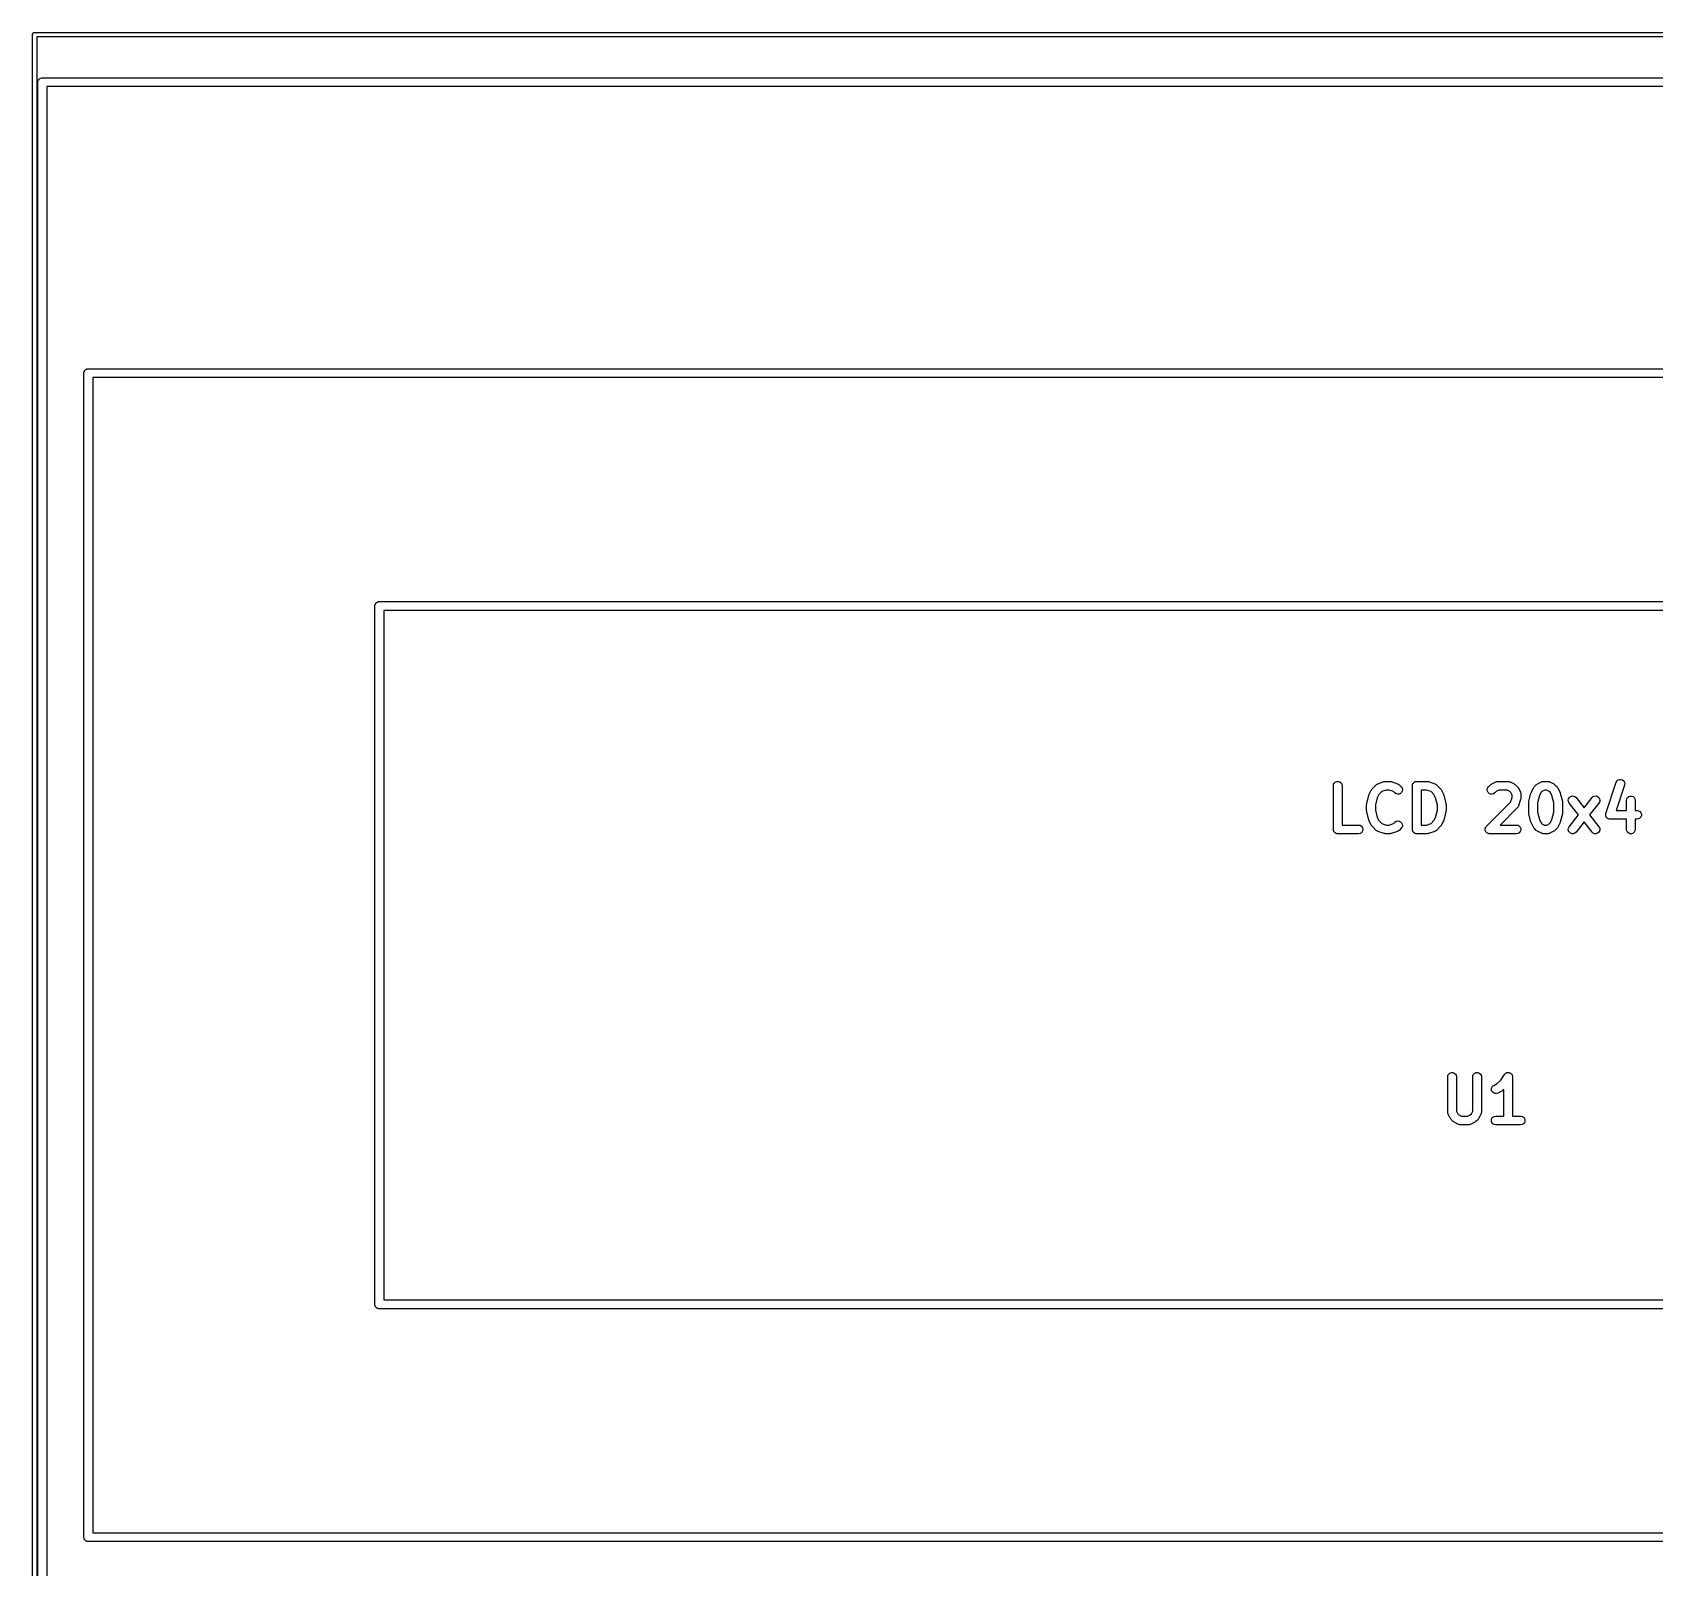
# Model space of a CAD drawing. Extents: x 92.1 to 192.1, y -135.1 to -45.9.
# Drawn here: x 92.1 to 147.9, y -98.7 to -45.9 of the extents above; entities that cross this region are included whole.
import ezdxf

# ---------------------------------------------------------------- set-up
doc = ezdxf.new("R2010")
doc.units = 0
doc.header["$MEASUREMENT"] = 0
doc.layers.add('BLACK', color=7, linetype='CONTINUOUS')

msp = doc.modelspace()

# ---------------------------------------------------------------- linework, layer by layer
at = {"layer": 'BLACK', "linetype": 'CONTINUOUS'}
for p, q in [((92.125, -45.9868), (92.1273, -45.9805)), ((92.125, -45.9934), (92.125, -45.9868)), ((92.125, -135.007), (92.125, -45.9934)), ((92.1273, -45.9805), (92.1284, -45.974)), ((92.1284, -45.974), (92.1318, -45.9682)), ((92.1318, -45.9682), (92.134, -45.9619)), ((92.134, -45.9619), (92.1383, -45.9568)), ((92.1383, -45.9568), (92.1417, -45.951)), ((92.1417, -45.951), (92.1468, -45.9468)), ((92.1468, -45.9468), (92.151, -45.9417)), ((92.151, -45.9417), (92.1568, -45.9383)), ((92.1568, -45.9383), (92.1619, -45.934)), ((92.1619, -45.934), (92.1682, -45.9318)), ((92.1682, -45.9318), (92.174, -45.9284)), ((92.174, -45.9284), (92.1805, -45.9273)), ((92.1805, -45.9273), (92.1868, -45.925)), ((92.1868, -45.925), (92.1934, -45.925)), ((92.1934, -45.925), (92.1934, -45.925)), ((92.1934, -45.925), (191.801, -45.925)), ((191.725, -46.075), (92.275, -46.075)), ((92.275, -46.075), (92.275, -134.925)), ((92.3148, -47.6113), (92.3329, -47.5615)), ((92.3148, -47.6448), (92.3148, -47.6113)), ((92.3148, -107.639), (92.3148, -47.6448)), ((92.3329, -47.5615), (92.3669, -47.521)), ((92.3669, -47.521), (92.4127, -47.4946)), ((92.4127, -47.4946), (92.4517, -47.4877)), ((92.4517, -47.4877), (191.64, -47.4877)), ((92.6148, -47.7877), (92.6148, -107.483)), ((191.502, -47.7877), (92.6148, -47.7877)), ((93.8923, -57.6083), (93.8969, -57.5955)), ((93.8923, -57.662), (93.8923, -57.6083)), ((93.8923, -97.6082), (93.8923, -57.662)), ((93.8923, -57.662), (93.8923, -57.662)), ((93.8969, -57.5955), (93.8993, -57.5822)), ((93.8993, -57.5822), (93.906, -57.5705)), ((93.906, -57.5705), (93.9107, -57.5578)), ((93.9107, -57.5578), (93.9194, -57.5474)), ((93.9194, -57.5474), (93.9261, -57.5357)), ((93.9261, -57.5357), (93.9365, -57.527)), ((93.9365, -57.527), (93.9452, -57.5166)), ((93.9452, -57.5166), (93.9569, -57.5098)), ((93.9569, -57.5098), (93.9673, -57.5011)), ((93.9673, -57.5011), (93.98, -57.4965)), ((93.98, -57.4965), (93.9918, -57.4897)), ((93.9918, -57.4897), (94.0051, -57.4874)), ((94.0051, -57.4874), (94.0178, -57.4827)), ((94.0178, -57.4827), (190.073, -57.4827)), ((94.1971, -57.7875), (94.1971, -97.4827)), ((189.894, -57.7875), (94.1971, -57.7875)), ((103.892, -65.6093), (103.897, -65.5965)), ((103.892, -65.6228), (103.892, -65.6093)), ((103.892, -89.6072), (103.892, -65.6228)), ((103.897, -65.5965), (103.899, -65.5832)), ((103.899, -65.5832), (103.906, -65.5715)), ((103.906, -65.5715), (103.911, -65.5588)), ((103.911, -65.5588), (103.919, -65.5484)), ((103.919, -65.5484), (103.926, -65.5367)), ((103.926, -65.5367), (103.936, -65.528)), ((103.936, -65.528), (103.945, -65.5176)), ((103.945, -65.5176), (103.957, -65.5108)), ((103.957, -65.5108), (103.967, -65.5021)), ((103.967, -65.5021), (103.98, -65.4975)), ((103.98, -65.4975), (103.992, -65.4907)), ((103.992, -65.4907), (104.005, -65.4884)), ((104.005, -65.4884), (104.018, -65.4837)), ((104.018, -65.4837), (180.073, -65.4837)), ((104.197, -65.7885), (104.197, -89.4817)), ((179.894, -65.7885), (104.197, -65.7885)), ((136.824, -71.8124), (136.833, -71.7611)), ((136.824, -73.3124), (136.824, -71.8124)), ((136.833, -71.7611), (136.859, -71.716)), ((136.859, -71.716), (136.899, -71.6825)), ((136.899, -71.6825), (136.948, -71.6647)), ((136.948, -71.6647), (137, -71.6647)), ((137, -71.6647), (137.049, -71.6825)), ((137.049, -71.6825), (137.089, -71.716)), ((137.089, -71.716), (137.115, -71.7611)), ((137.115, -71.7611), (137.124, -71.8124)), ((137.124, -71.8124), (137.124, -73.1624)), ((138.154, -71.9206), (138.297, -71.7778)), ((138.297, -71.7778), (138.304, -71.7728)), ((138.304, -71.7728), (138.309, -71.7663)), ((138.309, -71.7663), (138.325, -71.758)), ((138.325, -71.758), (138.339, -71.7479)), ((138.339, -71.7479), (138.348, -71.7457)), ((138.348, -71.7457), (138.355, -71.7415)), ((138.355, -71.7415), (138.57, -71.6701)), ((138.57, -71.6701), (138.593, -71.6666)), ((138.593, -71.6666), (138.617, -71.6624)), ((138.617, -71.6624), (138.76, -71.6624)), ((138.76, -71.6624), (138.784, -71.6666)), ((138.784, -71.6666), (138.807, -71.6701)), ((138.807, -71.6701), (139.022, -71.7415)), ((139.022, -71.7415), (139.029, -71.7457)), ((139.029, -71.7457), (139.038, -71.7479)), ((139.038, -71.7479), (139.052, -71.758)), ((139.052, -71.758), (139.067, -71.7663)), ((139.067, -71.7663), (139.073, -71.7728)), ((139.073, -71.7728), (139.08, -71.7778)), ((139.08, -71.7778), (139.152, -71.8492)), ((139.152, -71.8492), (139.182, -71.8919)), ((139.182, -71.8919), (139.195, -71.9422)), ((139.538, -71.8124), (139.541, -71.7995)), ((139.538, -73.3124), (139.538, -71.8124)), ((139.541, -71.7864), (139.545, -71.774)), ((139.541, -71.7995), (139.541, -71.7864)), ((139.545, -71.774), (139.548, -71.7611)), ((139.548, -71.7611), (139.554, -71.7497)), ((139.554, -71.7497), (139.559, -71.7374)), ((139.559, -71.7374), (139.567, -71.7274)), ((139.567, -71.7274), (139.574, -71.716)), ((139.574, -71.716), (139.584, -71.7076)), ((139.584, -71.7076), (139.592, -71.6975)), ((139.592, -71.6975), (139.603, -71.6909)), ((139.603, -71.6909), (139.613, -71.6825)), ((139.613, -71.6825), (139.626, -71.678)), ((139.626, -71.678), (139.637, -71.6715)), ((139.637, -71.6715), (139.65, -71.6692)), ((139.65, -71.6692), (139.662, -71.6647)), ((139.662, -71.6647), (139.676, -71.6647)), ((139.676, -71.6647), (139.688, -71.6624)), ((139.688, -71.6624), (140.046, -71.6624)), ((140.046, -71.6624), (140.069, -71.6666)), ((140.069, -71.6666), (140.093, -71.6701)), ((140.093, -71.6701), (140.307, -71.7415)), ((140.307, -71.7415), (140.315, -71.7457)), ((140.315, -71.7457), (140.323, -71.7479)), ((140.323, -71.7479), (140.338, -71.758)), ((140.338, -71.758), (140.353, -71.7663)), ((140.353, -71.7663), (140.359, -71.7728)), ((140.359, -71.7728), (140.366, -71.7778)), ((140.366, -71.7778), (140.509, -71.9206)), ((142.11, -71.9422), (142.124, -71.8919)), ((142.124, -71.8919), (142.154, -71.8492)), ((142.154, -71.8492), (142.225, -71.7778)), ((142.225, -71.7778), (142.245, -71.764)), ((142.245, -71.764), (142.264, -71.7497)), ((142.264, -71.7497), (142.407, -71.6782)), ((142.407, -71.6782), (142.415, -71.6758)), ((142.415, -71.6758), (142.423, -71.6715)), ((142.423, -71.6715), (142.44, -71.6684)), ((142.44, -71.6684), (142.457, -71.6634)), ((142.457, -71.6634), (142.466, -71.6639)), ((142.466, -71.6639), (142.474, -71.6624)), ((142.474, -71.6624), (142.831, -71.6624)), ((142.831, -71.6624), (142.84, -71.6639)), ((142.84, -71.6639), (142.848, -71.6634)), ((142.848, -71.6634), (142.865, -71.6684)), ((142.865, -71.6684), (142.883, -71.6715)), ((142.883, -71.6715), (142.89, -71.6758)), ((142.89, -71.6758), (142.898, -71.6782)), ((142.898, -71.6782), (143.041, -71.7497)), ((143.041, -71.7497), (143.061, -71.764)), ((143.061, -71.764), (143.08, -71.7778)), ((143.08, -71.7778), (143.152, -71.8492)), ((143.152, -71.8492), (143.165, -71.8689)), ((143.165, -71.8689), (143.18, -71.8882)), ((143.18, -71.8882), (143.251, -72.031)), ((143.626, -72.031), (143.697, -71.8882)), ((143.697, -71.8882), (143.711, -71.8689)), ((143.711, -71.8689), (143.725, -71.8492)), ((143.725, -71.8492), (143.797, -71.7778)), ((143.797, -71.7778), (143.816, -71.764)), ((143.816, -71.764), (143.836, -71.7497)), ((143.836, -71.7497), (143.979, -71.6782)), ((143.979, -71.6782), (143.987, -71.6758)), ((143.987, -71.6758), (143.994, -71.6715)), ((143.994, -71.6715), (144.012, -71.6684)), ((144.012, -71.6684), (144.028, -71.6634)), ((144.028, -71.6634), (144.037, -71.6639)), ((144.037, -71.6639), (144.046, -71.6624)), ((144.046, -71.6624), (144.188, -71.6624)), ((144.188, -71.6624), (144.197, -71.6639)), ((144.197, -71.6639), (144.206, -71.6634)), ((144.206, -71.6634), (144.222, -71.6684)), ((144.222, -71.6684), (144.24, -71.6715)), ((144.24, -71.6715), (144.247, -71.6758)), ((144.247, -71.6758), (144.256, -71.6782)), ((144.256, -71.6782), (144.398, -71.7497)), ((144.398, -71.7497), (144.418, -71.764)), ((144.418, -71.764), (144.437, -71.7778)), ((144.437, -71.7778), (144.509, -71.8492)), ((144.509, -71.8492), (144.523, -71.8689)), ((144.523, -71.8689), (144.537, -71.8882)), ((144.537, -71.8882), (144.608, -72.031)), ((146.189, -72.765), (146.546, -71.6935)), ((146.831, -71.7884), (146.539, -72.6624)), ((146.546, -71.6935), (146.571, -71.6477)), ((146.571, -71.6477), (146.61, -71.6132)), ((146.61, -71.6132), (146.658, -71.594)), ((146.658, -71.594), (146.71, -71.5926)), ((146.71, -71.5926), (146.76, -71.6091)), ((146.76, -71.6091), (146.801, -71.6415)), ((146.801, -71.6415), (146.828, -71.6859)), ((146.828, -71.6859), (146.838, -71.7369)), ((146.838, -71.7369), (146.831, -71.7884)), ((137.967, -72.4553), (137.97, -72.4372)), ((137.97, -72.4372), (137.972, -72.4189)), ((137.972, -72.4189), (138.043, -72.1332)), ((138.043, -72.1332), (138.05, -72.1182)), ((138.05, -72.1182), (138.054, -72.1025)), ((138.054, -72.1025), (138.126, -71.9596)), ((138.126, -71.9596), (138.14, -71.9403)), ((138.14, -71.9403), (138.154, -71.9206)), ((138.33, -72.2219), (138.267, -72.4737)), ((138.383, -72.1156), (138.33, -72.2219)), ((138.484, -72.0149), (138.383, -72.1156)), ((138.641, -71.9624), (138.484, -72.0149)), ((138.736, -71.9624), (138.641, -71.9624)), ((138.893, -72.0149), (138.736, -71.9624)), ((138.94, -72.0613), (138.893, -72.0149)), ((138.982, -72.0912), (138.94, -72.0613)), ((139.033, -72.1047), (138.982, -72.0912)), ((139.084, -72.1002), (139.033, -72.1047)), ((139.132, -72.0781), (139.084, -72.1002)), ((139.168, -72.0413), (139.132, -72.0781)), ((139.19, -71.9941), (139.168, -72.0413)), ((139.195, -71.9422), (139.19, -71.9941)), ((139.838, -71.9624), (139.838, -73.1624)), ((140.021, -71.9624), (139.838, -71.9624)), ((140.179, -72.0149), (140.021, -71.9624)), ((140.279, -72.1156), (140.179, -72.0149)), ((140.333, -72.2219), (140.279, -72.1156)), ((140.396, -72.4737), (140.333, -72.2219)), ((140.509, -71.9206), (140.523, -71.9403)), ((140.523, -71.9403), (140.537, -71.9596)), ((140.537, -71.9596), (140.608, -72.1025)), ((140.608, -72.1025), (140.613, -72.1182)), ((140.613, -72.1182), (140.62, -72.1332)), ((140.62, -72.1332), (140.691, -72.4189)), ((140.691, -72.4189), (140.692, -72.4372)), ((140.692, -72.4372), (140.696, -72.4553)), ((142.082, -73.2063), (142.914, -72.3742)), ((142.115, -71.9941), (142.11, -71.9422)), ((142.137, -72.0413), (142.115, -71.9941)), ((142.174, -72.0781), (142.137, -72.0413)), ((142.221, -72.1002), (142.174, -72.0781)), ((142.273, -72.1047), (142.221, -72.1002)), ((142.323, -72.0912), (142.273, -72.1047)), ((142.366, -72.0613), (142.323, -72.0912)), ((142.42, -72.0071), (142.366, -72.0613)), ((142.51, -71.9624), (142.42, -72.0071)), ((142.796, -71.9624), (142.51, -71.9624)), ((142.885, -72.0071), (142.796, -71.9624)), ((142.922, -72.0441), (142.885, -72.0071)), ((142.914, -72.3742), (142.967, -72.2166)), ((142.967, -72.1335), (142.922, -72.0441)), ((142.967, -72.2166), (142.967, -72.1335)), ((143.259, -72.2884), (143.188, -72.5027)), ((143.251, -72.031), (143.254, -72.0393)), ((143.254, -72.0393), (143.258, -72.0468)), ((143.258, -72.0468), (143.261, -72.0641)), ((143.263, -72.2646), (143.259, -72.2884)), ((143.261, -72.0641), (143.266, -72.081)), ((143.267, -72.241), (143.263, -72.2646)), ((143.266, -72.081), (143.266, -72.0896)), ((143.266, -72.0896), (143.267, -72.0981)), ((143.267, -72.0981), (143.267, -72.241)), ((143.538, -72.3838), (143.542, -72.3658)), ((143.538, -72.741), (143.538, -72.3838)), ((143.542, -72.3658), (143.543, -72.3475)), ((143.543, -72.3475), (143.614, -72.0617)), ((143.614, -72.0617), (143.621, -72.0468)), ((143.621, -72.0468), (143.626, -72.031)), ((143.901, -72.1505), (143.838, -72.4023)), ((143.838, -72.4023), (143.838, -72.7225)), ((143.955, -72.0441), (143.901, -72.1505)), ((143.992, -72.0071), (143.955, -72.0441)), ((144.081, -71.9624), (143.992, -72.0071)), ((144.153, -71.9624), (144.081, -71.9624)), ((144.242, -72.0071), (144.153, -71.9624)), ((144.279, -72.0441), (144.242, -72.0071)), ((144.333, -72.1505), (144.279, -72.0441)), ((144.396, -72.4023), (144.333, -72.1505)), ((144.396, -72.7225), (144.396, -72.4023)), ((144.608, -72.031), (144.613, -72.0468)), ((144.613, -72.0468), (144.62, -72.0617)), ((144.62, -72.0617), (144.691, -72.3475)), ((144.691, -72.3475), (144.692, -72.3658)), ((144.692, -72.3658), (144.696, -72.3838)), ((144.696, -72.3838), (144.696, -72.741)), ((144.896, -72.3076), (144.906, -72.2566)), ((144.903, -72.3592), (144.896, -72.3076)), ((144.928, -72.4051), (144.903, -72.3592)), ((144.906, -72.2566), (144.934, -72.2123)), ((145.248, -72.8124), (144.928, -72.4051)), ((144.934, -72.2123), (144.975, -72.1802)), ((144.975, -72.1802), (145.024, -72.1639)), ((145.024, -72.1639), (145.076, -72.1656)), ((145.076, -72.1656), (145.125, -72.185)), ((145.125, -72.185), (145.164, -72.2197)), ((145.164, -72.2197), (145.438, -72.5696)), ((145.438, -72.5696), (145.713, -72.2197)), ((145.949, -72.4051), (145.629, -72.8124)), ((145.713, -72.2197), (145.752, -72.185)), ((145.752, -72.185), (145.801, -72.1656)), ((145.801, -72.1656), (145.853, -72.1639)), ((145.853, -72.1639), (145.902, -72.1802)), ((145.902, -72.1802), (145.943, -72.2123)), ((145.943, -72.2123), (145.971, -72.2566)), ((145.974, -72.3592), (145.949, -72.4051)), ((145.971, -72.2566), (145.981, -72.3076)), ((145.981, -72.3076), (145.974, -72.3592)), ((146.896, -72.3124), (146.905, -72.2611)), ((146.896, -72.6624), (146.896, -72.3124)), ((146.905, -72.2611), (146.931, -72.216)), ((146.931, -72.216), (146.971, -72.1825)), ((146.971, -72.1825), (147.02, -72.1647)), ((147.02, -72.1647), (147.072, -72.1647)), ((147.072, -72.1647), (147.121, -72.1825)), ((147.121, -72.1825), (147.161, -72.216)), ((147.161, -72.216), (147.187, -72.2611)), ((147.187, -72.2611), (147.196, -72.3124)), ((147.196, -72.3124), (147.196, -72.6624)), ((137.967, -72.6696), (137.967, -72.4553)), ((137.97, -72.6876), (137.967, -72.6696)), ((137.972, -72.7059), (137.97, -72.6876)), ((138.043, -72.9916), (137.972, -72.7059)), ((138.05, -73.0066), (138.043, -72.9916)), ((138.054, -73.0224), (138.05, -73.0066)), ((138.267, -72.4737), (138.267, -72.6511)), ((138.267, -72.6511), (138.33, -72.9029)), ((138.33, -72.9029), (138.383, -73.0093)), ((138.383, -73.0093), (138.484, -73.1099)), ((140.179, -73.1099), (140.279, -73.0093)), ((140.279, -73.0093), (140.333, -72.9029)), ((140.333, -72.9029), (140.396, -72.6511)), ((140.396, -72.6511), (140.396, -72.4737)), ((140.613, -73.0066), (140.608, -73.0224)), ((140.62, -72.9916), (140.613, -73.0066)), ((140.691, -72.7059), (140.62, -72.9916)), ((140.692, -72.6876), (140.691, -72.7059)), ((140.696, -72.6696), (140.692, -72.6876)), ((140.696, -72.4553), (140.696, -72.6696)), ((143.152, -72.5613), (142.551, -73.1624)), ((143.157, -72.5543), (143.152, -72.5613)), ((143.163, -72.5485), (143.157, -72.5543)), ((143.171, -72.5331), (143.163, -72.5485)), ((143.182, -72.5187), (143.171, -72.5331)), ((143.184, -72.5103), (143.182, -72.5187)), ((143.188, -72.5027), (143.184, -72.5103)), ((143.542, -72.7591), (143.538, -72.741)), ((143.543, -72.7774), (143.542, -72.7591)), ((143.614, -73.0631), (143.543, -72.7774)), ((143.838, -72.7225), (143.901, -72.9743)), ((143.901, -72.9743), (143.955, -73.0807)), ((144.279, -73.0807), (144.333, -72.9743)), ((144.333, -72.9743), (144.396, -72.7225)), ((144.691, -72.7774), (144.62, -73.0631)), ((144.692, -72.7591), (144.691, -72.7774)), ((144.696, -72.741), (144.692, -72.7591)), ((144.928, -73.2197), (145.248, -72.8124)), ((145.629, -72.8124), (145.949, -73.2197)), ((146.181, -72.8165), (146.184, -72.8015)), ((146.184, -72.8274), (146.181, -72.8165)), ((146.184, -72.7864), (146.187, -72.7759)), ((146.184, -72.8015), (146.184, -72.7864)), ((146.184, -72.8385), (146.184, -72.8274)), ((146.189, -72.8527), (146.184, -72.8385)), ((146.187, -72.7759), (146.189, -72.765)), ((146.192, -72.8675), (146.189, -72.8527)), ((146.198, -72.877), (146.192, -72.8675)), ((146.201, -72.8874), (146.198, -72.877)), ((146.211, -72.899), (146.201, -72.8874)), ((146.219, -72.9119), (146.211, -72.899)), ((146.228, -72.9188), (146.219, -72.9119)), ((146.235, -72.9273), (146.228, -72.9188)), ((146.248, -72.9349), (146.235, -72.9273)), ((146.26, -72.9443), (146.248, -72.9349)), ((146.27, -72.9478), (146.26, -72.9443)), ((146.28, -72.9534), (146.27, -72.9478)), ((146.295, -72.956), (146.28, -72.9534)), ((146.309, -72.9608), (146.295, -72.956)), ((146.32, -72.9605), (146.309, -72.9608)), ((146.331, -72.9624), (146.32, -72.9605)), ((146.896, -72.9624), (146.331, -72.9624)), ((146.539, -72.6624), (146.896, -72.6624)), ((146.896, -73.3124), (146.896, -72.9624)), ((147.196, -72.6624), (147.26, -72.6624)), ((147.26, -72.9624), (147.196, -72.9624)), ((147.196, -72.9624), (147.196, -73.3124)), ((147.26, -72.6624), (147.311, -72.6715)), ((147.311, -72.9534), (147.26, -72.9624)), ((147.311, -72.6715), (147.356, -72.6975)), ((147.356, -72.9273), (147.311, -72.9534)), ((147.356, -72.6975), (147.39, -72.7374)), ((147.39, -72.8874), (147.356, -72.9273)), ((147.39, -72.7374), (147.408, -72.7864)), ((147.408, -72.8385), (147.39, -72.8874)), ((147.408, -72.7864), (147.408, -72.8385)), ((136.826, -73.3253), (136.824, -73.3124)), ((136.826, -73.3385), (136.826, -73.3253)), ((136.831, -73.3508), (136.826, -73.3385)), ((136.833, -73.3637), (136.831, -73.3508)), ((136.84, -73.3751), (136.833, -73.3637)), ((136.844, -73.3874), (136.84, -73.3751)), ((136.853, -73.3975), (136.844, -73.3874)), ((136.859, -73.4088), (136.853, -73.3975)), ((136.869, -73.4173), (136.859, -73.4088)), ((136.878, -73.4273), (136.869, -73.4173)), ((136.889, -73.4339), (136.878, -73.4273)), ((136.899, -73.4423), (136.889, -73.4339)), ((136.912, -73.4468), (136.899, -73.4423)), ((136.923, -73.4534), (136.912, -73.4468)), ((136.936, -73.4556), (136.923, -73.4534)), ((136.948, -73.4601), (136.936, -73.4556)), ((136.961, -73.4601), (136.948, -73.4601)), ((136.974, -73.4624), (136.961, -73.4601)), ((137.688, -73.4624), (136.974, -73.4624)), ((137.124, -73.1624), (137.688, -73.1624)), ((137.688, -73.1624), (137.74, -73.1715)), ((137.74, -73.4534), (137.688, -73.4624)), ((137.74, -73.1715), (137.785, -73.1975)), ((137.785, -73.4273), (137.74, -73.4534)), ((137.785, -73.1975), (137.818, -73.2374)), ((137.818, -73.3874), (137.785, -73.4273)), ((137.818, -73.2374), (137.836, -73.2864)), ((137.836, -73.3385), (137.818, -73.3874)), ((137.836, -73.2864), (137.836, -73.3385)), ((138.126, -73.1652), (138.054, -73.0224)), ((138.14, -73.1845), (138.126, -73.1652)), ((138.154, -73.2042), (138.14, -73.1845)), ((138.297, -73.347), (138.154, -73.2042)), ((138.304, -73.352), (138.297, -73.347)), ((138.309, -73.3585), (138.304, -73.352)), ((138.325, -73.3668), (138.309, -73.3585)), ((138.339, -73.3769), (138.325, -73.3668)), ((138.348, -73.3792), (138.339, -73.3769)), ((138.355, -73.3833), (138.348, -73.3792)), ((138.57, -73.4547), (138.355, -73.3833)), ((138.484, -73.1099), (138.641, -73.1624)), ((138.593, -73.4582), (138.57, -73.4547)), ((138.617, -73.4624), (138.593, -73.4582)), ((138.76, -73.4624), (138.617, -73.4624)), ((138.641, -73.1624), (138.736, -73.1624)), ((138.736, -73.1624), (138.893, -73.1099)), ((138.784, -73.4582), (138.76, -73.4624)), ((138.807, -73.4547), (138.784, -73.4582)), ((139.022, -73.3833), (138.807, -73.4547)), ((138.893, -73.1099), (138.94, -73.0635)), ((138.94, -73.0635), (138.982, -73.0336)), ((138.982, -73.0336), (139.033, -73.0201)), ((139.029, -73.3792), (139.022, -73.3833)), ((139.038, -73.3769), (139.029, -73.3792)), ((139.033, -73.0201), (139.084, -73.0247)), ((139.052, -73.3668), (139.038, -73.3769)), ((139.067, -73.3585), (139.052, -73.3668)), ((139.073, -73.352), (139.067, -73.3585)), ((139.08, -73.347), (139.073, -73.352)), ((139.152, -73.2756), (139.08, -73.347)), ((139.084, -73.0247), (139.132, -73.0467)), ((139.132, -73.0467), (139.168, -73.0835)), ((139.182, -73.2329), (139.152, -73.2756)), ((139.168, -73.0835), (139.19, -73.1307)), ((139.195, -73.1826), (139.182, -73.2329)), ((139.19, -73.1307), (139.195, -73.1826)), ((139.541, -73.3253), (139.538, -73.3124)), ((139.541, -73.3385), (139.541, -73.3253)), ((139.545, -73.3508), (139.541, -73.3385)), ((139.548, -73.3637), (139.545, -73.3508)), ((139.554, -73.3751), (139.548, -73.3637)), ((139.559, -73.3874), (139.554, -73.3751)), ((139.567, -73.3975), (139.559, -73.3874)), ((139.574, -73.4088), (139.567, -73.3975)), ((139.584, -73.4173), (139.574, -73.4088)), ((139.592, -73.4273), (139.584, -73.4173)), ((139.603, -73.4339), (139.592, -73.4273)), ((139.613, -73.4423), (139.603, -73.4339)), ((139.626, -73.4468), (139.613, -73.4423)), ((139.637, -73.4534), (139.626, -73.4468)), ((139.65, -73.4556), (139.637, -73.4534)), ((139.662, -73.4601), (139.65, -73.4556)), ((139.676, -73.4601), (139.662, -73.4601)), ((139.688, -73.4624), (139.676, -73.4601)), ((140.046, -73.4624), (139.688, -73.4624)), ((139.838, -73.1624), (140.021, -73.1624)), ((140.021, -73.1624), (140.179, -73.1099)), ((140.069, -73.4582), (140.046, -73.4624)), ((140.093, -73.4547), (140.069, -73.4582)), ((140.307, -73.3833), (140.093, -73.4547)), ((140.315, -73.3792), (140.307, -73.3833)), ((140.323, -73.3769), (140.315, -73.3792)), ((140.338, -73.3668), (140.323, -73.3769)), ((140.353, -73.3585), (140.338, -73.3668)), ((140.359, -73.352), (140.353, -73.3585)), ((140.366, -73.347), (140.359, -73.352)), ((140.509, -73.2042), (140.366, -73.347)), ((140.523, -73.1845), (140.509, -73.2042)), ((140.537, -73.1652), (140.523, -73.1845)), ((140.608, -73.0224), (140.537, -73.1652)), ((142.039, -73.2993), (142.041, -73.293)), ((142.041, -73.3189), (142.039, -73.2993)), ((142.041, -73.2864), (142.047, -73.2679)), ((142.041, -73.293), (142.041, -73.2864)), ((142.041, -73.3385), (142.041, -73.3189)), ((142.043, -73.3447), (142.041, -73.3385)), ((142.044, -73.3512), (142.043, -73.3447)), ((142.052, -73.369), (142.044, -73.3512)), ((142.047, -73.2679), (142.053, -73.249)), ((142.059, -73.3874), (142.052, -73.369)), ((142.053, -73.249), (142.056, -73.2436)), ((142.056, -73.2436), (142.059, -73.2374)), ((142.059, -73.2374), (142.071, -73.2224)), ((142.063, -73.3925), (142.059, -73.3874)), ((142.066, -73.3984), (142.063, -73.3925)), ((142.079, -73.4123), (142.066, -73.3984)), ((142.071, -73.2224), (142.082, -73.2063)), ((142.092, -73.4273), (142.079, -73.4123)), ((142.098, -73.4306), (142.092, -73.4273)), ((142.102, -73.4353), (142.098, -73.4306)), ((142.12, -73.4436), (142.102, -73.4353)), ((142.137, -73.4534), (142.12, -73.4436)), ((142.144, -73.4545), (142.137, -73.4534)), ((142.15, -73.4573), (142.144, -73.4545)), ((142.169, -73.459), (142.15, -73.4573)), ((142.188, -73.4624), (142.169, -73.459)), ((143.117, -73.4624), (142.188, -73.4624)), ((142.551, -73.1624), (143.117, -73.1624)), ((143.117, -73.1624), (143.168, -73.1715)), ((143.168, -73.4534), (143.117, -73.4624)), ((143.168, -73.1715), (143.213, -73.1975)), ((143.213, -73.4273), (143.168, -73.4534)), ((143.213, -73.1975), (143.247, -73.2374)), ((143.247, -73.3874), (143.213, -73.4273)), ((143.247, -73.2374), (143.265, -73.2864)), ((143.265, -73.3385), (143.247, -73.3874)), ((143.265, -73.2864), (143.265, -73.3385)), ((143.621, -73.0781), (143.614, -73.0631)), ((143.626, -73.0938), (143.621, -73.0781)), ((143.697, -73.2366), (143.626, -73.0938)), ((143.711, -73.2559), (143.697, -73.2366)), ((143.725, -73.2756), (143.711, -73.2559)), ((143.797, -73.347), (143.725, -73.2756)), ((143.816, -73.3608), (143.797, -73.347)), ((143.836, -73.3751), (143.816, -73.3608)), ((143.979, -73.4466), (143.836, -73.3751)), ((143.955, -73.0807), (143.992, -73.1177)), ((143.987, -73.449), (143.979, -73.4466)), ((143.994, -73.4534), (143.987, -73.449)), ((143.992, -73.1177), (144.081, -73.1624)), ((144.012, -73.4564), (143.994, -73.4534)), ((144.028, -73.4614), (144.012, -73.4564)), ((144.037, -73.4609), (144.028, -73.4614)), ((144.046, -73.4624), (144.037, -73.4609)), ((144.188, -73.4624), (144.046, -73.4624)), ((144.081, -73.1624), (144.153, -73.1624)), ((144.153, -73.1624), (144.242, -73.1177)), ((144.197, -73.4609), (144.188, -73.4624)), ((144.206, -73.4614), (144.197, -73.4609)), ((144.222, -73.4564), (144.206, -73.4614)), ((144.24, -73.4534), (144.222, -73.4564)), ((144.247, -73.449), (144.24, -73.4534)), ((144.242, -73.1177), (144.279, -73.0807)), ((144.256, -73.4466), (144.247, -73.449)), ((144.398, -73.3751), (144.256, -73.4466)), ((144.418, -73.3608), (144.398, -73.3751)), ((144.437, -73.347), (144.418, -73.3608)), ((144.509, -73.2756), (144.437, -73.347)), ((144.523, -73.2559), (144.509, -73.2756)), ((144.537, -73.2366), (144.523, -73.2559)), ((144.608, -73.0938), (144.537, -73.2366)), ((144.613, -73.0781), (144.608, -73.0938)), ((144.62, -73.0631), (144.613, -73.0781)), ((144.896, -73.3172), (144.903, -73.2657)), ((144.906, -73.3682), (144.896, -73.3172)), ((144.903, -73.2657), (144.928, -73.2197)), ((144.934, -73.4125), (144.906, -73.3682)), ((144.975, -73.4447), (144.934, -73.4125)), ((145.024, -73.4609), (144.975, -73.4447)), ((145.076, -73.4592), (145.024, -73.4609)), ((145.125, -73.4398), (145.076, -73.4592)), ((145.164, -73.4051), (145.125, -73.4398)), ((145.438, -73.0552), (145.164, -73.4051)), ((145.713, -73.4051), (145.438, -73.0552)), ((145.752, -73.4398), (145.713, -73.4051)), ((145.801, -73.4592), (145.752, -73.4398)), ((145.853, -73.4609), (145.801, -73.4592)), ((145.902, -73.4447), (145.853, -73.4609)), ((145.943, -73.4125), (145.902, -73.4447)), ((145.971, -73.3682), (145.943, -73.4125)), ((145.949, -73.2197), (145.974, -73.2657)), ((145.981, -73.3172), (145.971, -73.3682)), ((145.974, -73.2657), (145.981, -73.3172)), ((146.905, -73.3637), (146.896, -73.3124)), ((146.931, -73.4088), (146.905, -73.3637)), ((146.971, -73.4423), (146.931, -73.4088)), ((147.02, -73.4601), (146.971, -73.4423)), ((147.072, -73.4601), (147.02, -73.4601)), ((147.121, -73.4423), (147.072, -73.4601)), ((147.161, -73.4088), (147.121, -73.4423)), ((147.187, -73.3637), (147.161, -73.4088)), ((147.196, -73.3124), (147.187, -73.3637)), ((140.753, -81.8149), (140.762, -81.7636)), ((140.753, -83.0292), (140.753, -81.8149)), ((140.762, -81.7636), (140.788, -81.7185)), ((140.788, -81.7185), (140.828, -81.685)), ((140.828, -81.685), (140.877, -81.6672)), ((140.877, -81.6672), (140.929, -81.6672)), ((140.929, -81.6672), (140.978, -81.685)), ((140.978, -81.685), (141.018, -81.7185)), ((141.018, -81.7185), (141.044, -81.7636)), ((141.044, -81.7636), (141.053, -81.8149)), ((141.053, -81.8149), (141.053, -82.9938)), ((141.61, -81.8149), (141.619, -81.7636)), ((141.61, -82.9938), (141.61, -81.8149)), ((141.619, -81.7636), (141.645, -81.7185)), ((141.645, -81.7185), (141.685, -81.685)), ((141.685, -81.685), (141.734, -81.6672)), ((141.734, -81.6672), (141.786, -81.6672)), ((141.786, -81.6672), (141.835, -81.685)), ((141.835, -81.685), (141.875, -81.7185)), ((141.875, -81.7185), (141.901, -81.7636)), ((141.901, -81.7636), (141.91, -81.8149)), ((141.91, -81.8149), (141.91, -83.0292)), ((142.572, -81.9337), (142.707, -81.7317)), ((142.707, -81.7317), (142.712, -81.7257)), ((142.712, -81.7257), (142.716, -81.7185)), ((142.716, -81.7185), (142.73, -81.707)), ((142.73, -81.707), (142.742, -81.6941)), ((142.742, -81.6941), (142.75, -81.6904)), ((142.75, -81.6904), (142.756, -81.685)), ((142.756, -81.685), (142.773, -81.6789)), ((142.773, -81.6789), (142.789, -81.671)), ((142.789, -81.671), (142.797, -81.6701)), ((142.797, -81.6701), (142.805, -81.6672)), ((142.805, -81.6672), (142.823, -81.6672)), ((142.823, -81.6672), (142.841, -81.6652)), ((142.841, -81.6652), (142.849, -81.6672)), ((142.849, -81.6672), (142.857, -81.6672)), ((142.857, -81.6672), (142.874, -81.6733)), ((142.874, -81.6733), (142.892, -81.6776)), ((142.892, -81.6776), (142.899, -81.6822)), ((142.899, -81.6822), (142.906, -81.685)), ((142.906, -81.685), (142.92, -81.6965)), ((142.92, -81.6965), (142.935, -81.7065)), ((142.935, -81.7065), (142.94, -81.7132)), ((142.94, -81.7132), (142.946, -81.7185)), ((142.946, -81.7185), (142.955, -81.734)), ((142.955, -81.734), (142.966, -81.7484)), ((142.966, -81.7484), (142.968, -81.7564)), ((142.968, -81.7564), (142.972, -81.7636)), ((142.972, -81.7636), (142.975, -81.7813)), ((142.975, -81.7813), (142.98, -81.7984)), ((142.98, -81.7984), (142.98, -81.8067)), ((142.98, -81.8067), (142.981, -81.8149)), ((142.981, -81.8149), (142.981, -83.1649)), ((142.253, -82.2345), (142.265, -82.1838)), ((142.259, -82.2863), (142.253, -82.2345)), ((142.282, -82.3329), (142.259, -82.2863)), ((142.265, -82.1838), (142.294, -82.1404)), ((142.32, -82.3687), (142.282, -82.3329)), ((142.294, -82.1404), (142.336, -82.1093)), ((142.368, -82.3894), (142.32, -82.3687)), ((142.336, -82.1093), (142.457, -82.0488)), ((142.42, -82.3925), (142.368, -82.3894)), ((142.47, -82.3777), (142.42, -82.3925)), ((142.457, -82.0488), (142.572, -81.9337)), ((142.613, -82.3062), (142.47, -82.3777)), ((142.632, -82.2919), (142.613, -82.3062)), ((142.652, -82.2781), (142.632, -82.2919)), ((142.681, -82.2485), (142.652, -82.2781)), ((142.681, -83.1649), (142.681, -82.2485)), ((140.754, -83.0377), (140.753, -83.0292)), ((140.754, -83.0464), (140.754, -83.0377)), ((141.053, -82.9938), (141.097, -83.0832)), ((141.565, -83.0832), (141.61, -82.9938)), ((141.91, -83.0292), (141.908, -83.0377)), ((141.908, -83.0377), (141.909, -83.0464)), ((140.759, -83.0632), (140.754, -83.0464)), ((140.762, -83.0805), (140.759, -83.0632)), ((140.766, -83.088), (140.762, -83.0805)), ((140.769, -83.0963), (140.766, -83.088)), ((140.84, -83.2392), (140.769, -83.0963)), ((140.854, -83.2584), (140.84, -83.2392)), ((140.868, -83.2781), (140.854, -83.2584)), ((140.94, -83.3496), (140.868, -83.2781)), ((140.959, -83.3634), (140.94, -83.3496)), ((140.979, -83.3777), (140.959, -83.3634)), ((141.121, -83.4491), (140.979, -83.3777)), ((141.097, -83.0832), (141.134, -83.1202)), ((141.13, -83.4516), (141.121, -83.4491)), ((141.137, -83.4559), (141.13, -83.4516)), ((141.134, -83.1202), (141.224, -83.1649)), ((141.154, -83.4589), (141.137, -83.4559)), ((141.171, -83.4639), (141.154, -83.4589)), ((141.18, -83.4634), (141.171, -83.4639)), ((141.188, -83.4649), (141.18, -83.4634)), ((141.474, -83.4649), (141.188, -83.4649)), ((141.224, -83.1649), (141.439, -83.1649)), ((141.439, -83.1649), (141.528, -83.1202)), ((141.483, -83.4634), (141.474, -83.4649)), ((141.491, -83.4639), (141.483, -83.4634)), ((141.508, -83.4589), (141.491, -83.4639)), ((141.525, -83.4559), (141.508, -83.4589)), ((141.533, -83.4516), (141.525, -83.4559)), ((141.528, -83.1202), (141.565, -83.0832)), ((141.541, -83.4491), (141.533, -83.4516)), ((141.684, -83.3777), (141.541, -83.4491)), ((141.703, -83.3634), (141.684, -83.3777)), ((141.723, -83.3496), (141.703, -83.3634)), ((141.795, -83.2781), (141.723, -83.3496)), ((141.808, -83.2585), (141.795, -83.2781)), ((141.823, -83.2392), (141.808, -83.2585)), ((141.894, -83.0963), (141.823, -83.2392)), ((141.897, -83.088), (141.894, -83.0963)), ((141.901, -83.0805), (141.897, -83.088)), ((141.904, -83.0632), (141.901, -83.0805)), ((141.909, -83.0464), (141.904, -83.0632)), ((142.255, -83.2889), (142.273, -83.2399)), ((142.255, -83.341), (142.255, -83.2889)), ((142.273, -83.3899), (142.255, -83.341)), ((142.273, -83.2399), (142.306, -83.2)), ((142.306, -83.4298), (142.273, -83.3899)), ((142.306, -83.2), (142.351, -83.174)), ((142.351, -83.4559), (142.306, -83.4298)), ((142.351, -83.174), (142.403, -83.1649)), ((142.403, -83.4649), (142.351, -83.4559)), ((142.403, -83.1649), (142.681, -83.1649)), ((143.26, -83.4649), (142.403, -83.4649)), ((142.981, -83.1649), (143.26, -83.1649)), ((143.26, -83.1649), (143.311, -83.174)), ((143.311, -83.4559), (143.26, -83.4649)), ((143.311, -83.174), (143.356, -83.2)), ((143.356, -83.4298), (143.311, -83.4559)), ((143.356, -83.2), (143.39, -83.2399)), ((143.39, -83.3899), (143.356, -83.4298)), ((143.39, -83.2399), (143.408, -83.2889)), ((143.408, -83.341), (143.39, -83.3899)), ((143.408, -83.2889), (143.408, -83.341)), ((103.892, -89.6609), (103.892, -89.6072)), ((103.892, -89.6072), (103.892, -89.6072)), ((103.897, -89.6737), (103.892, -89.6609)), ((103.899, -89.687), (103.897, -89.6737)), ((103.906, -89.6987), (103.899, -89.687)), ((103.911, -89.7114), (103.906, -89.6987)), ((103.919, -89.7218), (103.911, -89.7114)), ((103.926, -89.7335), (103.919, -89.7218)), ((104.197, -89.4817), (179.894, -89.4817)), ((103.936, -89.7422), (103.926, -89.7335)), ((103.945, -89.7526), (103.936, -89.7422)), ((103.957, -89.7594), (103.945, -89.7526)), ((103.967, -89.7681), (103.957, -89.7594)), ((103.98, -89.7727), (103.967, -89.7681)), ((103.992, -89.7795), (103.98, -89.7727)), ((104.005, -89.7818), (103.992, -89.7795)), ((104.018, -89.7865), (104.005, -89.7818)), ((180.073, -89.7865), (104.018, -89.7865)), ((94.1971, -97.4827), (189.894, -97.4827)), ((93.8923, -97.6619), (93.8923, -97.6082)), ((93.8969, -97.6747), (93.8923, -97.6619)), ((93.8993, -97.688), (93.8969, -97.6747)), ((93.906, -97.6997), (93.8993, -97.688)), ((93.9107, -97.7124), (93.906, -97.6997)), ((93.9194, -97.7228), (93.9107, -97.7124)), ((93.9261, -97.7345), (93.9194, -97.7228)), ((93.9365, -97.7432), (93.9261, -97.7345)), ((93.9452, -97.7536), (93.9365, -97.7432)), ((93.9569, -97.7604), (93.9452, -97.7536)), ((93.9673, -97.7691), (93.9569, -97.7604)), ((93.98, -97.7737), (93.9673, -97.7691)), ((93.9918, -97.7805), (93.98, -97.7737)), ((94.0051, -97.7828), (93.9918, -97.7805)), ((94.0178, -97.7875), (94.0051, -97.7828)), ((190.073, -97.7875), (94.0178, -97.7875))]:
    msp.add_line(p, q, dxfattribs=at)

doc.saveas('drawing.dxf')
